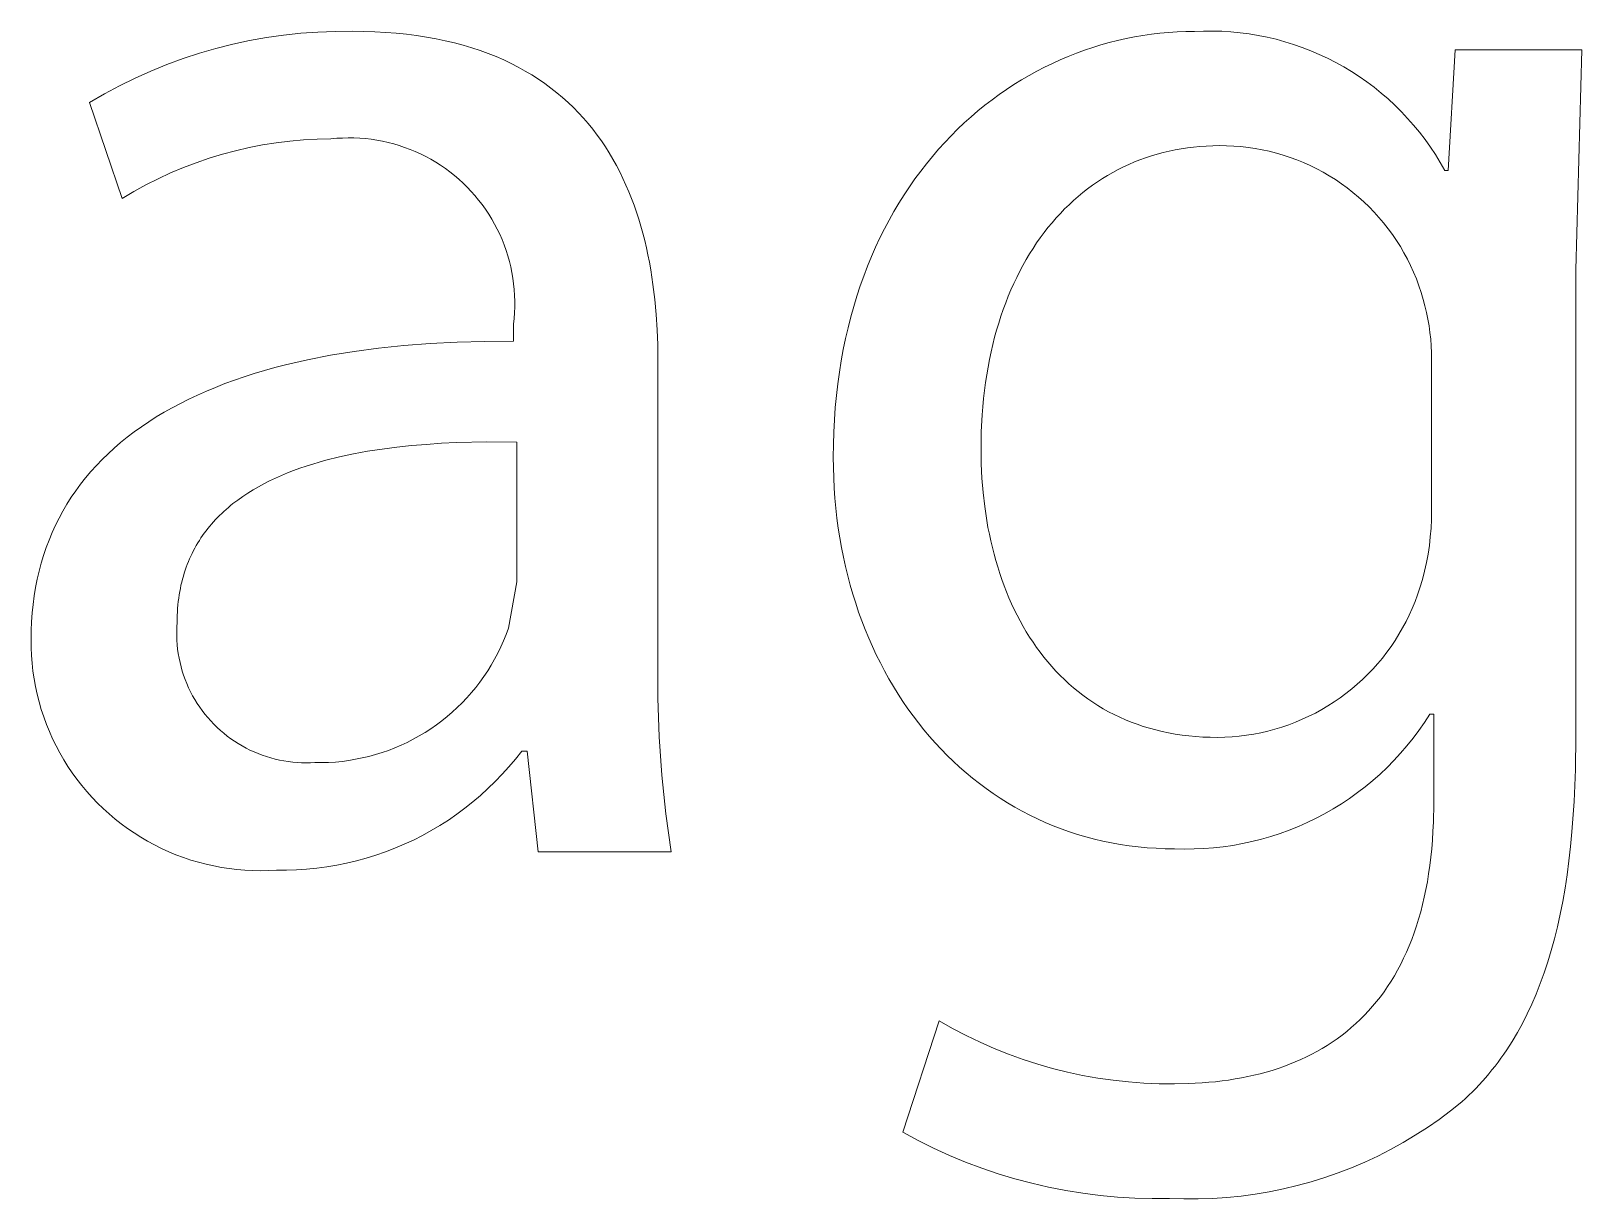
# Model space of a CAD drawing. Header units: millimetres. Extents: x -665 to 1920, y -373 to 1434.
# Drawn here: x 1729.96 to 1754.18, y -196.56 to -178.32 of the extents above; entities that cross this region are included whole.
import ezdxf

# ---------------------------------------------------------------- set-up
doc = ezdxf.new("R2010")
doc.units = ezdxf.units.MM
doc.header["$MEASUREMENT"] = 0
doc.layers.add('Domyślny', color=7, linetype='Continuous', true_color=0x000000)

msp = doc.modelspace()

# ---------------------------------------------------------------- linework, layer by layer
at = {"layer": 'Domyślny', "color": 18, "lineweight": 15, "true_color": 0x000000}
for p, q in [((1733.106, -178.53), (1733.369, -178.473)), ((1733.369, -178.473), (1733.634, -178.426)), ((1733.634, -178.426), (1733.901, -178.387)), ((1733.901, -178.387), (1734.169, -178.358)), ((1734.169, -178.358), (1734.438, -178.339)), ((1734.438, -178.339), (1734.707, -178.328)), ((1734.707, -178.328), (1734.976, -178.327)), ((1734.976, -178.327), (1735.154, -178.329)), ((1735.154, -178.329), (1735.327, -178.335)), ((1735.327, -178.335), (1735.496, -178.344)), ((1735.496, -178.344), (1735.661, -178.357)), ((1735.661, -178.357), (1735.822, -178.374)), ((1735.822, -178.374), (1735.979, -178.394)), ((1735.979, -178.394), (1736.132, -178.417)), ((1736.132, -178.417), (1736.281, -178.444)), ((1736.281, -178.444), (1736.426, -178.474)), ((1736.426, -178.474), (1736.568, -178.508)), ((1736.568, -178.508), (1736.705, -178.545)), ((1746.666, -178.54), (1746.796, -178.504)), ((1746.796, -178.504), (1746.926, -178.471)), ((1746.926, -178.471), (1747.058, -178.441)), ((1747.058, -178.441), (1747.189, -178.415)), ((1747.189, -178.415), (1747.322, -178.393)), ((1747.322, -178.393), (1747.455, -178.374)), ((1747.455, -178.374), (1747.588, -178.358)), ((1747.588, -178.358), (1747.722, -178.346)), ((1747.722, -178.346), (1747.856, -178.337)), ((1747.856, -178.337), (1747.991, -178.332)), ((1747.991, -178.332), (1748.126, -178.33)), ((1748.126, -178.33), (1748.268, -178.324)), ((1748.268, -178.324), (1748.411, -178.323)), ((1748.411, -178.323), (1748.554, -178.327)), ((1748.554, -178.327), (1748.697, -178.335)), ((1748.697, -178.335), (1748.839, -178.349)), ((1748.839, -178.349), (1748.981, -178.368)), ((1748.981, -178.368), (1749.122, -178.391)), ((1749.122, -178.391), (1749.262, -178.419)), ((1749.262, -178.419), (1749.402, -178.452)), ((1749.402, -178.452), (1749.539, -178.49)), ((1749.539, -178.49), (1749.676, -178.532)), ((1732.077, -178.847), (1732.33, -178.754)), ((1732.33, -178.754), (1732.586, -178.67)), ((1732.586, -178.67), (1732.845, -178.596)), ((1732.845, -178.596), (1733.106, -178.53)), ((1736.705, -178.545), (1736.839, -178.585)), ((1736.839, -178.585), (1736.969, -178.628)), ((1736.969, -178.628), (1737.096, -178.674)), ((1737.096, -178.674), (1737.219, -178.722)), ((1737.219, -178.722), (1737.338, -178.774)), ((1746.031, -178.771), (1746.156, -178.718)), ((1746.156, -178.718), (1746.282, -178.669)), ((1746.282, -178.669), (1746.409, -178.622)), ((1746.409, -178.622), (1746.537, -178.579)), ((1746.537, -178.579), (1746.666, -178.54)), ((1749.676, -178.532), (1749.811, -178.579)), ((1749.811, -178.579), (1749.944, -178.631)), ((1749.944, -178.631), (1750.076, -178.687)), ((1750.076, -178.687), (1750.205, -178.748)), ((1750.205, -178.748), (1750.333, -178.813)), ((1752.087, -180.5), (1752.198, -178.614)), ((1752.198, -178.614), (1754.179, -178.614)), ((1754.179, -178.614), (1754.084, -182.05)), ((1731.582, -179.058), (1731.827, -178.948)), ((1731.827, -178.948), (1732.077, -178.847)), ((1737.338, -178.774), (1737.454, -178.829)), ((1737.454, -178.829), (1737.566, -178.886)), ((1737.566, -178.886), (1737.675, -178.947)), ((1737.675, -178.947), (1737.78, -179.009)), ((1745.543, -179.017), (1745.663, -178.95)), ((1745.663, -178.95), (1745.785, -178.887)), ((1745.785, -178.887), (1745.907, -178.828)), ((1745.907, -178.828), (1746.031, -178.771)), ((1750.333, -178.813), (1750.458, -178.882)), ((1750.458, -178.882), (1750.58, -178.956)), ((1750.58, -178.956), (1750.7, -179.034)), ((1731.102, -179.303), (1731.34, -179.176)), ((1731.34, -179.176), (1731.582, -179.058)), ((1737.78, -179.009), (1737.883, -179.075)), ((1737.883, -179.075), (1737.981, -179.143)), ((1737.981, -179.143), (1738.077, -179.213)), ((1738.077, -179.213), (1738.169, -179.286)), ((1745.077, -179.314), (1745.191, -179.235)), ((1745.191, -179.235), (1745.307, -179.159)), ((1745.307, -179.159), (1745.424, -179.086)), ((1745.424, -179.086), (1745.543, -179.017)), ((1750.7, -179.034), (1750.817, -179.116)), ((1750.817, -179.116), (1750.932, -179.201)), ((1750.932, -179.201), (1751.043, -179.291)), ((1730.869, -179.438), (1731.102, -179.303)), ((1731.377, -180.936), (1730.869, -179.438)), ((1738.169, -179.286), (1738.259, -179.361)), ((1738.259, -179.361), (1738.345, -179.438)), ((1738.345, -179.438), (1738.428, -179.518)), ((1744.745, -179.57), (1744.854, -179.482)), ((1744.854, -179.482), (1744.965, -179.396)), ((1744.965, -179.396), (1745.077, -179.314)), ((1751.043, -179.291), (1751.151, -179.384)), ((1751.151, -179.384), (1751.256, -179.482)), ((1751.256, -179.482), (1751.358, -179.582)), ((1738.428, -179.518), (1738.508, -179.6)), ((1738.508, -179.6), (1738.585, -179.684)), ((1738.585, -179.684), (1738.659, -179.769)), ((1744.532, -179.758), (1744.637, -179.662)), ((1744.637, -179.662), (1744.745, -179.57)), ((1751.358, -179.582), (1751.456, -179.686)), ((1751.456, -179.686), (1751.55, -179.794)), ((1738.659, -179.769), (1738.73, -179.857)), ((1738.73, -179.857), (1738.798, -179.947)), ((1738.798, -179.947), (1738.864, -180.039)), ((1744.227, -180.062), (1744.327, -179.957)), ((1744.327, -179.957), (1744.428, -179.856)), ((1744.428, -179.856), (1744.532, -179.758)), ((1751.55, -179.794), (1751.641, -179.904)), ((1751.641, -179.904), (1751.728, -180.018)), ((1733.152, -180.192), (1732.945, -180.247)), ((1733.361, -180.143), (1733.152, -180.192)), ((1733.572, -180.102), (1733.361, -180.143)), ((1733.784, -180.069), (1733.572, -180.102)), ((1733.997, -180.042), (1733.784, -180.069)), ((1734.211, -180.023), (1733.997, -180.042)), ((1734.426, -180.011), (1734.211, -180.023)), ((1734.64, -180.006), (1734.426, -180.011)), ((1734.73, -179.998), (1734.64, -180.006)), ((1734.819, -179.993), (1734.73, -179.998)), ((1734.909, -179.99), (1734.819, -179.993)), ((1734.999, -179.991), (1734.909, -179.99)), ((1735.089, -179.995), (1734.999, -179.991)), ((1735.178, -180.002), (1735.089, -179.995)), ((1735.268, -180.013), (1735.178, -180.002)), ((1735.357, -180.026), (1735.268, -180.013)), ((1735.445, -180.042), (1735.357, -180.026)), ((1735.533, -180.062), (1735.445, -180.042)), ((1735.62, -180.085), (1735.533, -180.062)), ((1735.706, -180.11), (1735.62, -180.085)), ((1735.791, -180.139), (1735.706, -180.11)), ((1735.875, -180.17), (1735.791, -180.139)), ((1735.958, -180.205), (1735.875, -180.17)), ((1736.04, -180.242), (1735.958, -180.205)), ((1738.864, -180.039), (1738.926, -180.132)), ((1738.926, -180.132), (1738.986, -180.227)), ((1744.034, -180.28), (1744.13, -180.169)), ((1744.13, -180.169), (1744.227, -180.062)), ((1747.637, -180.219), (1747.545, -180.244)), ((1747.73, -180.197), (1747.637, -180.219)), ((1747.825, -180.177), (1747.73, -180.197)), ((1747.92, -180.16), (1747.825, -180.177)), ((1748.016, -180.145), (1747.92, -180.16)), ((1748.114, -180.134), (1748.016, -180.145)), ((1748.212, -180.124), (1748.114, -180.134)), ((1748.311, -180.118), (1748.212, -180.124)), ((1748.412, -180.114), (1748.311, -180.118)), ((1748.513, -180.112), (1748.412, -180.114)), ((1748.626, -180.113), (1748.513, -180.112)), ((1748.739, -180.118), (1748.626, -180.113)), ((1748.851, -180.127), (1748.739, -180.118)), ((1748.963, -180.14), (1748.851, -180.127)), ((1749.075, -180.156), (1748.963, -180.14)), ((1749.186, -180.177), (1749.075, -180.156)), ((1749.296, -180.201), (1749.186, -180.177)), ((1749.406, -180.229), (1749.296, -180.201)), ((1751.728, -180.018), (1751.811, -180.134)), ((1751.811, -180.134), (1751.89, -180.253)), ((1732.335, -180.455), (1732.137, -180.538)), ((1732.536, -180.379), (1732.335, -180.455)), ((1732.739, -180.309), (1732.536, -180.379)), ((1732.945, -180.247), (1732.739, -180.309)), ((1736.12, -180.282), (1736.04, -180.242)), ((1736.199, -180.325), (1736.12, -180.282)), ((1736.277, -180.37), (1736.199, -180.325)), ((1736.353, -180.419), (1736.277, -180.37)), ((1736.427, -180.469), (1736.353, -180.419)), ((1738.986, -180.227), (1739.044, -180.324)), ((1739.044, -180.324), (1739.099, -180.423)), ((1739.099, -180.423), (1739.151, -180.522)), ((1743.851, -180.511), (1743.941, -180.394)), ((1743.941, -180.394), (1744.034, -180.28)), ((1747.016, -180.444), (1746.933, -180.486)), ((1747.101, -180.405), (1747.016, -180.444)), ((1747.188, -180.367), (1747.101, -180.405)), ((1747.275, -180.333), (1747.188, -180.367)), ((1747.364, -180.301), (1747.275, -180.333)), ((1747.454, -180.271), (1747.364, -180.301)), ((1747.545, -180.244), (1747.454, -180.271)), ((1749.514, -180.26), (1749.406, -180.229)), ((1749.621, -180.296), (1749.514, -180.26)), ((1749.727, -180.335), (1749.621, -180.296)), ((1749.832, -180.378), (1749.727, -180.335)), ((1749.935, -180.424), (1749.832, -180.378)), ((1750.036, -180.474), (1749.935, -180.424)), ((1751.89, -180.253), (1751.964, -180.375)), ((1751.964, -180.375), (1752.035, -180.5)), ((1731.942, -180.628), (1731.75, -180.724)), ((1732.137, -180.538), (1731.942, -180.628)), ((1736.499, -180.523), (1736.427, -180.469)), ((1736.569, -180.579), (1736.499, -180.523)), ((1736.638, -180.637), (1736.569, -180.579)), ((1736.704, -180.698), (1736.638, -180.637)), ((1736.768, -180.761), (1736.704, -180.698)), ((1739.151, -180.522), (1739.2, -180.624)), ((1739.2, -180.624), (1739.247, -180.727)), ((1743.676, -180.753), (1743.762, -180.63)), ((1743.762, -180.63), (1743.851, -180.511)), ((1746.61, -180.678), (1746.533, -180.731)), ((1746.689, -180.626), (1746.61, -180.678)), ((1746.769, -180.577), (1746.689, -180.626)), ((1746.85, -180.53), (1746.769, -180.577)), ((1746.933, -180.486), (1746.85, -180.53)), ((1750.135, -180.527), (1750.036, -180.474)), ((1750.233, -180.584), (1750.135, -180.527)), ((1750.329, -180.643), (1750.233, -180.584)), ((1750.422, -180.707), (1750.329, -180.643)), ((1752.035, -180.5), (1752.087, -180.5)), ((1731.562, -180.827), (1731.377, -180.936)), ((1731.75, -180.724), (1731.562, -180.827)), ((1736.83, -180.826), (1736.768, -180.761)), ((1736.89, -180.893), (1736.83, -180.826)), ((1736.947, -180.962), (1736.89, -180.893)), ((1739.247, -180.727), (1739.292, -180.831)), ((1739.292, -180.831), (1739.334, -180.936)), ((1739.334, -180.936), (1739.374, -181.043)), ((1743.512, -181.008), (1743.593, -180.879)), ((1743.593, -180.879), (1743.676, -180.753)), ((1746.309, -180.906), (1746.238, -180.969)), ((1746.383, -180.846), (1746.309, -180.906)), ((1746.457, -180.787), (1746.383, -180.846)), ((1746.533, -180.731), (1746.457, -180.787)), ((1750.514, -180.773), (1750.422, -180.707)), ((1750.602, -180.843), (1750.514, -180.773)), ((1750.689, -180.915), (1750.602, -180.843)), ((1750.773, -180.991), (1750.689, -180.915)), ((1737.002, -181.033), (1736.947, -180.962)), ((1737.054, -181.106), (1737.002, -181.033)), ((1737.104, -181.181), (1737.054, -181.106)), ((1737.151, -181.258), (1737.104, -181.181)), ((1739.374, -181.043), (1739.412, -181.151)), ((1739.412, -181.151), (1739.447, -181.26)), ((1743.358, -181.275), (1743.433, -181.14)), ((1743.433, -181.14), (1743.512, -181.008)), ((1746.032, -181.171), (1745.966, -181.242)), ((1746.099, -181.101), (1746.032, -181.171)), ((1746.168, -181.034), (1746.099, -181.101)), ((1746.238, -180.969), (1746.168, -181.034)), ((1750.854, -181.069), (1750.773, -180.991)), ((1750.933, -181.15), (1750.854, -181.069)), ((1751.008, -181.234), (1750.933, -181.15)), ((1737.195, -181.336), (1737.151, -181.258)), ((1737.237, -181.415), (1737.195, -181.336)), ((1737.276, -181.496), (1737.237, -181.415)), ((1739.447, -181.26), (1739.48, -181.37)), ((1739.48, -181.37), (1739.511, -181.481)), ((1743.214, -181.554), (1743.285, -181.413)), ((1743.285, -181.413), (1743.358, -181.275)), ((1745.839, -181.392), (1745.778, -181.47)), ((1745.902, -181.316), (1745.839, -181.392)), ((1745.966, -181.242), (1745.902, -181.316)), ((1751.081, -181.32), (1751.008, -181.234)), ((1751.151, -181.409), (1751.081, -181.32)), ((1751.218, -181.5), (1751.151, -181.409)), ((1737.312, -181.579), (1737.276, -181.496)), ((1737.345, -181.662), (1737.312, -181.579)), ((1737.375, -181.747), (1737.345, -181.662)), ((1739.511, -181.481), (1739.54, -181.593)), ((1739.54, -181.593), (1739.567, -181.706)), ((1743.147, -181.698), (1743.214, -181.554)), ((1745.661, -181.632), (1745.605, -181.717)), ((1745.719, -181.55), (1745.661, -181.632)), ((1745.778, -181.47), (1745.719, -181.55)), ((1751.281, -181.593), (1751.218, -181.5)), ((1751.342, -181.688), (1751.281, -181.593)), ((1737.403, -181.833), (1737.375, -181.747)), ((1737.427, -181.919), (1737.403, -181.833)), ((1739.567, -181.706), (1739.591, -181.819)), ((1739.591, -181.819), (1739.614, -181.934)), ((1743.021, -181.995), (1743.082, -181.845)), ((1743.082, -181.845), (1743.147, -181.698)), ((1745.498, -181.892), (1745.447, -181.982)), ((1745.551, -181.803), (1745.498, -181.892)), ((1745.605, -181.717), (1745.551, -181.803)), ((1751.399, -181.786), (1751.342, -181.688)), ((1751.452, -181.885), (1751.399, -181.786)), ((1751.502, -181.986), (1751.452, -181.885)), ((1737.448, -182.006), (1737.427, -181.919)), ((1737.466, -182.094), (1737.448, -182.006)), ((1737.481, -182.183), (1737.466, -182.094)), ((1739.614, -181.934), (1739.635, -182.049)), ((1739.635, -182.049), (1739.67, -182.281)), ((1742.907, -182.303), (1742.962, -182.148)), ((1742.962, -182.148), (1743.021, -181.995)), ((1745.398, -182.074), (1745.351, -182.169)), ((1745.447, -181.982), (1745.398, -182.074)), ((1751.549, -182.089), (1751.502, -181.986)), ((1751.592, -182.194), (1751.549, -182.089)), ((1754.084, -182.05), (1754.084, -189.326)), ((1737.493, -182.272), (1737.481, -182.183)), ((1737.502, -182.361), (1737.493, -182.272)), ((1737.508, -182.451), (1737.502, -182.361)), ((1739.67, -182.281), (1739.699, -182.514)), ((1742.855, -182.462), (1742.907, -182.303)), ((1745.261, -182.364), (1745.219, -182.464)), ((1745.305, -182.265), (1745.261, -182.364)), ((1745.351, -182.169), (1745.305, -182.265)), ((1751.631, -182.299), (1751.592, -182.194)), ((1751.667, -182.406), (1751.631, -182.299)), ((1737.507, -182.721), (1737.51, -182.631)), ((1737.511, -182.541), (1737.508, -182.451)), ((1737.51, -182.631), (1737.511, -182.541)), ((1739.699, -182.514), (1739.72, -182.75)), ((1742.76, -182.787), (1742.805, -182.623)), ((1742.805, -182.623), (1742.855, -182.462)), ((1745.179, -182.566), (1745.14, -182.67)), ((1745.219, -182.464), (1745.179, -182.566)), ((1751.699, -182.515), (1751.667, -182.406)), ((1751.727, -182.616), (1751.699, -182.515)), ((1751.751, -182.719), (1751.727, -182.616)), ((1737.49, -182.9), (1737.5, -182.81)), ((1737.5, -182.81), (1737.507, -182.721)), ((1739.72, -182.75), (1739.735, -182.986)), ((1742.717, -182.955), (1742.76, -182.787)), ((1745.104, -182.776), (1745.069, -182.884)), ((1745.14, -182.67), (1745.104, -182.776)), ((1751.772, -182.822), (1751.751, -182.719)), ((1751.79, -182.926), (1751.772, -182.822)), ((1737.49, -183.166), (1737.49, -182.9)), ((1739.735, -182.986), (1739.744, -183.223)), ((1742.642, -183.297), (1742.678, -183.125)), ((1742.678, -183.125), (1742.717, -182.955)), ((1745.006, -183.105), (1744.977, -183.218)), ((1745.037, -182.994), (1745.006, -183.105)), ((1745.069, -182.884), (1745.037, -182.994)), ((1751.805, -183.03), (1751.79, -182.926)), ((1751.816, -183.135), (1751.805, -183.03)), ((1734.632, -183.385), (1735.001, -183.325)), ((1735.001, -183.325), (1735.384, -183.274)), ((1735.384, -183.274), (1735.78, -183.233)), ((1735.78, -183.233), (1736.188, -183.201)), ((1736.188, -183.201), (1736.61, -183.18)), ((1736.61, -183.18), (1737.044, -183.168)), ((1737.044, -183.168), (1737.49, -183.166)), ((1739.744, -183.223), (1739.746, -183.459)), ((1742.61, -183.473), (1742.642, -183.297)), ((1744.951, -183.334), (1744.926, -183.45)), ((1744.977, -183.218), (1744.951, -183.334)), ((1751.824, -183.24), (1751.816, -183.135)), ((1751.829, -183.346), (1751.824, -183.24)), ((1751.83, -183.451), (1751.829, -183.346)), ((1733.602, -183.623), (1733.766, -183.577)), ((1733.766, -183.577), (1733.932, -183.534)), ((1733.932, -183.534), (1734.275, -183.455)), ((1734.275, -183.455), (1734.632, -183.385)), ((1739.746, -183.459), (1739.746, -188.135)), ((1742.581, -183.651), (1742.61, -183.473)), ((1744.903, -183.569), (1744.883, -183.689)), ((1744.926, -183.45), (1744.903, -183.569)), ((1751.828, -183.557), (1751.83, -183.451)), ((1751.828, -185.813), (1751.828, -183.557)), ((1732.837, -183.886), (1732.984, -183.828)), ((1732.984, -183.828), (1733.133, -183.774)), ((1733.133, -183.774), (1733.286, -183.721)), ((1733.286, -183.721), (1733.443, -183.671)), ((1733.443, -183.671), (1733.602, -183.623)), ((1742.535, -184.016), (1742.556, -183.832)), ((1742.556, -183.832), (1742.581, -183.651)), ((1744.864, -183.812), (1744.848, -183.935)), ((1744.883, -183.689), (1744.864, -183.812)), ((1732.288, -184.137), (1732.42, -184.071)), ((1732.42, -184.071), (1732.556, -184.007)), ((1732.556, -184.007), (1732.695, -183.945)), ((1732.695, -183.945), (1732.837, -183.886)), ((1742.517, -184.203), (1742.535, -184.016)), ((1744.833, -184.061), (1744.821, -184.188)), ((1744.848, -183.935), (1744.833, -184.061)), ((1731.912, -184.349), (1732.033, -184.276)), ((1732.033, -184.276), (1732.159, -184.206)), ((1732.159, -184.206), (1732.288, -184.137)), ((1742.503, -184.393), (1742.517, -184.203)), ((1744.811, -184.317), (1744.798, -184.579)), ((1744.821, -184.188), (1744.811, -184.317)), ((1731.568, -184.582), (1731.679, -184.502)), ((1731.679, -184.502), (1731.794, -184.425)), ((1731.794, -184.425), (1731.912, -184.349)), ((1742.494, -184.585), (1742.503, -184.393)), ((1731.256, -184.834), (1731.356, -184.748)), ((1731.356, -184.748), (1731.46, -184.664)), ((1731.46, -184.664), (1731.568, -184.582)), ((1735.667, -184.82), (1735.438, -184.85)), ((1735.898, -184.795), (1735.667, -184.82)), ((1736.132, -184.776), (1735.898, -184.795)), ((1736.366, -184.76), (1736.132, -184.776)), ((1736.602, -184.749), (1736.366, -184.76)), ((1737.074, -184.739), (1736.602, -184.749)), ((1737.542, -184.742), (1737.074, -184.739)), ((1737.542, -186.921), (1737.542, -184.742)), ((1742.486, -184.977), (1742.488, -184.78)), ((1742.488, -184.78), (1742.494, -184.585)), ((1744.798, -184.579), (1744.793, -184.848)), ((1730.977, -185.107), (1731.066, -185.014)), ((1731.066, -185.014), (1731.159, -184.923)), ((1731.159, -184.923), (1731.256, -184.834)), ((1734.457, -185.054), (1734.355, -185.085)), ((1734.562, -185.025), (1734.457, -185.054)), ((1734.774, -184.972), (1734.562, -185.025)), ((1734.991, -184.926), (1734.774, -184.972)), ((1735.213, -184.885), (1734.991, -184.926)), ((1735.438, -184.85), (1735.213, -184.885)), ((1742.487, -185.139), (1742.486, -184.977)), ((1744.793, -184.848), (1744.797, -185.078)), ((1730.731, -185.398), (1730.809, -185.299)), ((1730.809, -185.299), (1730.891, -185.202)), ((1730.891, -185.202), (1730.977, -185.107)), ((1733.773, -185.304), (1733.683, -185.346)), ((1733.866, -185.263), (1733.773, -185.304)), ((1733.96, -185.223), (1733.866, -185.263)), ((1734.056, -185.186), (1733.96, -185.223)), ((1734.154, -185.15), (1734.056, -185.186)), ((1734.254, -185.117), (1734.154, -185.15)), ((1734.355, -185.085), (1734.254, -185.117)), ((1742.492, -185.3), (1742.487, -185.139)), ((1742.5, -185.46), (1742.492, -185.3)), ((1744.797, -185.078), (1744.808, -185.305)), ((1744.808, -185.305), (1744.826, -185.528)), ((1730.585, -185.603), (1730.656, -185.5)), ((1730.656, -185.5), (1730.731, -185.398)), ((1733.342, -185.537), (1733.262, -185.59)), ((1733.424, -185.487), (1733.342, -185.537)), ((1733.508, -185.438), (1733.424, -185.487)), ((1733.594, -185.391), (1733.508, -185.438)), ((1733.683, -185.346), (1733.594, -185.391)), ((1742.511, -185.618), (1742.5, -185.46)), ((1744.826, -185.528), (1744.851, -185.749)), ((1730.454, -185.817), (1730.517, -185.709)), ((1730.517, -185.709), (1730.585, -185.603)), ((1733.038, -185.761), (1733.003, -185.791)), ((1733.074, -185.731), (1733.038, -185.761)), ((1733.11, -185.702), (1733.074, -185.731)), ((1733.185, -185.645), (1733.11, -185.702)), ((1733.262, -185.59), (1733.185, -185.645)), ((1742.526, -185.775), (1742.511, -185.618)), ((1742.543, -185.93), (1742.526, -185.775)), ((1744.851, -185.749), (1744.866, -185.858)), ((1730.338, -186.039), (1730.394, -185.927)), ((1730.394, -185.927), (1730.454, -185.817)), ((1732.776, -186.02), (1732.747, -186.054)), ((1732.807, -185.985), (1732.776, -186.02)), ((1732.838, -185.952), (1732.807, -185.985)), ((1732.869, -185.918), (1732.838, -185.952)), ((1732.902, -185.886), (1732.869, -185.918)), ((1732.935, -185.854), (1732.902, -185.886)), ((1732.969, -185.822), (1732.935, -185.854)), ((1733.003, -185.791), (1732.969, -185.822)), ((1742.564, -186.084), (1742.543, -185.93)), ((1744.866, -185.858), (1744.883, -185.965)), ((1744.883, -185.965), (1744.902, -186.072)), ((1751.821, -186.084), (1751.827, -185.949)), ((1751.827, -185.949), (1751.828, -185.813)), ((1730.193, -186.388), (1730.237, -186.27)), ((1730.237, -186.27), (1730.286, -186.153)), ((1730.286, -186.153), (1730.338, -186.039)), ((1732.61, -186.238), (1732.585, -186.276)), ((1732.636, -186.2), (1732.61, -186.238)), ((1732.662, -186.163), (1732.636, -186.2)), ((1732.69, -186.126), (1732.662, -186.163)), ((1732.718, -186.09), (1732.69, -186.126)), ((1732.747, -186.054), (1732.718, -186.09)), ((1742.587, -186.236), (1742.564, -186.084)), ((1742.614, -186.387), (1742.587, -186.236)), ((1744.902, -186.072), (1744.923, -186.178)), ((1744.923, -186.178), (1744.946, -186.283)), ((1751.795, -186.355), (1751.81, -186.22)), ((1751.81, -186.22), (1751.821, -186.084)), ((1730.115, -186.631), (1730.152, -186.509)), ((1730.152, -186.509), (1730.193, -186.388)), ((1732.472, -186.478), (1732.452, -186.52)), ((1732.493, -186.436), (1732.472, -186.478)), ((1732.515, -186.395), (1732.493, -186.436)), ((1732.537, -186.355), (1732.515, -186.395)), ((1732.561, -186.315), (1732.537, -186.355)), ((1732.585, -186.276), (1732.561, -186.315)), ((1742.644, -186.536), (1742.614, -186.387)), ((1744.946, -186.283), (1744.97, -186.387)), ((1744.97, -186.387), (1744.996, -186.489)), ((1744.996, -186.489), (1745.024, -186.591)), ((1751.75, -186.623), (1751.775, -186.49)), ((1751.775, -186.49), (1751.795, -186.355)), ((1730.052, -186.882), (1730.082, -186.756)), ((1730.082, -186.756), (1730.115, -186.631)), ((1732.364, -186.74), (1732.349, -186.786)), ((1732.38, -186.695), (1732.364, -186.74)), ((1732.397, -186.65), (1732.38, -186.695)), ((1732.414, -186.606), (1732.397, -186.65)), ((1732.433, -186.563), (1732.414, -186.606)), ((1732.452, -186.52), (1732.433, -186.563)), ((1742.676, -186.684), (1742.644, -186.536)), ((1742.712, -186.83), (1742.676, -186.684)), ((1745.024, -186.591), (1745.054, -186.691)), ((1745.054, -186.691), (1745.085, -186.79)), ((1751.686, -186.888), (1751.72, -186.756)), ((1751.72, -186.756), (1751.75, -186.623)), ((1730.027, -187.011), (1730.052, -186.882)), ((1732.298, -186.977), (1732.288, -187.026)), ((1732.31, -186.928), (1732.298, -186.977)), ((1732.322, -186.88), (1732.31, -186.928)), ((1732.335, -186.833), (1732.322, -186.88)), ((1732.349, -186.786), (1732.335, -186.833)), ((1737.413, -187.644), (1737.542, -186.921)), ((1742.75, -186.974), (1742.712, -186.83)), ((1742.791, -187.117), (1742.75, -186.974)), ((1745.085, -186.79), (1745.119, -186.888)), ((1745.119, -186.888), (1745.154, -186.984)), ((1745.154, -186.984), (1745.191, -187.079)), ((1751.647, -187.018), (1751.686, -186.888)), ((1729.988, -187.274), (1730.005, -187.141)), ((1730.005, -187.141), (1730.027, -187.011)), ((1732.256, -187.231), (1732.251, -187.283)), ((1732.263, -187.178), (1732.256, -187.231)), ((1732.27, -187.127), (1732.263, -187.178)), ((1732.279, -187.076), (1732.27, -187.127)), ((1732.288, -187.026), (1732.279, -187.076)), ((1742.836, -187.258), (1742.791, -187.117)), ((1745.191, -187.079), (1745.23, -187.172)), ((1745.23, -187.172), (1745.27, -187.265)), ((1751.529, -187.337), (1751.572, -187.232)), ((1751.572, -187.232), (1751.611, -187.126)), ((1751.611, -187.126), (1751.647, -187.018)), ((1729.964, -187.546), (1729.974, -187.409)), ((1729.974, -187.409), (1729.988, -187.274)), ((1732.24, -187.446), (1732.238, -187.502)), ((1732.242, -187.391), (1732.24, -187.446)), ((1732.246, -187.337), (1732.242, -187.391)), ((1732.251, -187.283), (1732.246, -187.337)), ((1742.882, -187.397), (1742.836, -187.258)), ((1742.932, -187.534), (1742.882, -187.397)), ((1745.27, -187.265), (1745.313, -187.355)), ((1745.313, -187.355), (1745.357, -187.444)), ((1745.357, -187.444), (1745.403, -187.532)), ((1751.432, -187.543), (1751.482, -187.441)), ((1751.482, -187.441), (1751.529, -187.337)), ((1729.956, -187.825), (1729.958, -187.684)), ((1729.958, -187.684), (1729.964, -187.546)), ((1732.233, -187.627), (1732.231, -187.697)), ((1732.231, -187.697), (1732.231, -187.767)), ((1732.238, -187.558), (1732.233, -187.627)), ((1732.238, -187.502), (1732.238, -187.558)), ((1737.376, -187.744), (1737.413, -187.644)), ((1742.984, -187.669), (1742.932, -187.534)), ((1743.04, -187.802), (1742.984, -187.669)), ((1745.403, -187.532), (1745.451, -187.618)), ((1745.451, -187.618), (1745.5, -187.703)), ((1745.5, -187.703), (1745.552, -187.785)), ((1751.321, -187.741), (1751.378, -187.643)), ((1751.378, -187.643), (1751.432, -187.543)), ((1729.957, -187.948), (1729.956, -187.825)), ((1729.962, -188.071), (1729.957, -187.948)), ((1732.231, -187.767), (1732.234, -187.836)), ((1732.234, -187.836), (1732.239, -187.906)), ((1732.239, -187.906), (1732.246, -187.975)), ((1737.247, -188.035), (1737.293, -187.94)), ((1737.293, -187.94), (1737.336, -187.843)), ((1737.336, -187.843), (1737.376, -187.744)), ((1743.097, -187.933), (1743.04, -187.802)), ((1743.158, -188.062), (1743.097, -187.933)), ((1745.552, -187.785), (1745.605, -187.866)), ((1745.605, -187.866), (1745.66, -187.946)), ((1745.66, -187.946), (1745.717, -188.023)), ((1751.131, -188.023), (1751.197, -187.931)), ((1751.197, -187.931), (1751.261, -187.837)), ((1751.261, -187.837), (1751.321, -187.741)), ((1729.972, -188.194), (1729.962, -188.071)), ((1729.985, -188.316), (1729.972, -188.194)), ((1732.246, -187.975), (1732.256, -188.044)), ((1732.256, -188.044), (1732.268, -188.113)), ((1732.268, -188.113), (1732.283, -188.181)), ((1732.283, -188.181), (1732.299, -188.248)), ((1737.144, -188.222), (1737.197, -188.129)), ((1737.197, -188.129), (1737.247, -188.035)), ((1739.746, -188.135), (1739.747, -188.738)), ((1743.221, -188.189), (1743.158, -188.062)), ((1743.286, -188.314), (1743.221, -188.189)), ((1745.717, -188.023), (1745.775, -188.099)), ((1745.775, -188.099), (1745.836, -188.173)), ((1745.836, -188.173), (1745.898, -188.245)), ((1750.912, -188.284), (1750.988, -188.199)), ((1750.988, -188.199), (1751.061, -188.112)), ((1751.061, -188.112), (1751.131, -188.023)), ((1730.003, -188.438), (1729.985, -188.316)), ((1730.025, -188.559), (1730.003, -188.438)), ((1732.299, -188.248), (1732.318, -188.315)), ((1732.318, -188.315), (1732.34, -188.382)), ((1732.34, -188.382), (1732.364, -188.447)), ((1732.364, -188.447), (1732.39, -188.512)), ((1736.967, -188.487), (1737.029, -188.401)), ((1737.029, -188.401), (1737.088, -188.312)), ((1737.088, -188.312), (1737.144, -188.222)), ((1743.355, -188.437), (1743.286, -188.314)), ((1743.425, -188.557), (1743.355, -188.437)), ((1745.898, -188.245), (1745.962, -188.315)), ((1745.962, -188.315), (1746.028, -188.384)), ((1746.028, -188.384), (1746.096, -188.45)), ((1746.096, -188.45), (1746.165, -188.514)), ((1750.668, -188.522), (1750.752, -188.445)), ((1750.752, -188.445), (1750.834, -188.366)), ((1750.834, -188.366), (1750.912, -188.284)), ((1730.051, -188.679), (1730.025, -188.559)), ((1730.082, -188.798), (1730.051, -188.679)), ((1732.39, -188.512), (1732.418, -188.576)), ((1732.418, -188.576), (1732.448, -188.638)), ((1732.448, -188.638), (1732.48, -188.7)), ((1736.763, -188.733), (1736.834, -188.653)), ((1736.834, -188.653), (1736.902, -188.571)), ((1736.902, -188.571), (1736.967, -188.487)), ((1743.499, -188.675), (1743.425, -188.557)), ((1743.574, -188.791), (1743.499, -188.675)), ((1746.165, -188.514), (1746.236, -188.576)), ((1746.236, -188.576), (1746.309, -188.636)), ((1746.309, -188.636), (1746.384, -188.694)), ((1746.384, -188.694), (1746.461, -188.75)), ((1750.402, -188.733), (1750.493, -188.666)), ((1750.493, -188.666), (1750.582, -188.595)), ((1750.582, -188.595), (1750.668, -188.522)), ((1730.116, -188.916), (1730.082, -188.798)), ((1730.155, -189.033), (1730.116, -188.916)), ((1732.48, -188.7), (1732.515, -188.76)), ((1732.515, -188.76), (1732.552, -188.82)), ((1732.552, -188.82), (1732.59, -188.878)), ((1732.59, -188.878), (1732.631, -188.934)), ((1732.631, -188.934), (1732.673, -188.989)), ((1736.536, -188.956), (1736.614, -188.884)), ((1736.614, -188.884), (1736.69, -188.81)), ((1736.69, -188.81), (1736.763, -188.733)), ((1739.747, -188.738), (1739.767, -189.341)), ((1743.652, -188.905), (1743.574, -188.791)), ((1743.733, -189.016), (1743.652, -188.905)), ((1746.461, -188.75), (1746.539, -188.803)), ((1746.539, -188.803), (1746.619, -188.854)), ((1746.619, -188.854), (1746.702, -188.903)), ((1746.702, -188.903), (1746.785, -188.95)), ((1750.015, -188.971), (1750.115, -188.916)), ((1750.115, -188.916), (1750.212, -188.858)), ((1750.212, -188.858), (1750.308, -188.797)), ((1750.308, -188.797), (1750.402, -188.733)), ((1730.197, -189.148), (1730.155, -189.033)), ((1730.243, -189.262), (1730.197, -189.148)), ((1732.673, -188.989), (1732.718, -189.043)), ((1732.718, -189.043), (1732.764, -189.095)), ((1732.764, -189.095), (1732.812, -189.146)), ((1732.812, -189.146), (1732.862, -189.195)), ((1736.2, -189.217), (1736.287, -189.156)), ((1736.287, -189.156), (1736.372, -189.092)), ((1736.372, -189.092), (1736.455, -189.026)), ((1736.455, -189.026), (1736.536, -188.956)), ((1743.815, -189.125), (1743.733, -189.016)), ((1743.901, -189.232), (1743.815, -189.125)), ((1746.785, -188.95), (1746.871, -188.994)), ((1746.871, -188.994), (1746.959, -189.036)), ((1746.959, -189.036), (1747.048, -189.076)), ((1747.048, -189.076), (1747.139, -189.113)), ((1747.139, -189.113), (1747.232, -189.147)), ((1747.232, -189.147), (1747.327, -189.179)), ((1747.327, -189.179), (1747.423, -189.208)), ((1749.492, -189.19), (1749.6, -189.153)), ((1749.6, -189.153), (1749.706, -189.113)), ((1749.706, -189.113), (1749.81, -189.069)), ((1749.81, -189.069), (1749.913, -189.022)), ((1749.913, -189.022), (1750.015, -188.971)), ((1751.72, -189.118), (1751.632, -189.243)), ((1751.802, -188.99), (1751.72, -189.118)), ((1751.863, -188.99), (1751.802, -188.99)), ((1751.863, -190.385), (1751.863, -188.99)), ((1730.294, -189.375), (1730.243, -189.262)), ((1730.348, -189.485), (1730.294, -189.375)), ((1732.862, -189.195), (1732.913, -189.242)), ((1732.913, -189.242), (1732.966, -189.287)), ((1732.966, -189.287), (1733.021, -189.33)), ((1733.021, -189.33), (1733.077, -189.372)), ((1733.077, -189.372), (1733.134, -189.411)), ((1733.134, -189.411), (1733.193, -189.449)), ((1735.831, -189.429), (1735.926, -189.381)), ((1735.926, -189.381), (1736.019, -189.329)), ((1736.019, -189.329), (1736.111, -189.274)), ((1736.111, -189.274), (1736.2, -189.217)), ((1739.767, -189.341), (1739.809, -189.943)), ((1743.988, -189.335), (1743.901, -189.232)), ((1744.078, -189.437), (1743.988, -189.335)), ((1747.423, -189.208), (1747.521, -189.235)), ((1747.521, -189.235), (1747.621, -189.259)), ((1747.621, -189.259), (1747.723, -189.28)), ((1747.723, -189.28), (1747.827, -189.299)), ((1747.827, -189.299), (1747.933, -189.315)), ((1747.933, -189.315), (1748.04, -189.328)), ((1748.04, -189.328), (1748.149, -189.338)), ((1748.149, -189.338), (1748.26, -189.346)), ((1748.26, -189.346), (1748.373, -189.35)), ((1748.373, -189.35), (1748.487, -189.352)), ((1748.487, -189.352), (1748.601, -189.349)), ((1748.601, -189.349), (1748.714, -189.342)), ((1748.714, -189.342), (1748.827, -189.332)), ((1748.827, -189.332), (1748.94, -189.318)), ((1748.94, -189.318), (1749.052, -189.3)), ((1749.052, -189.3), (1749.163, -189.278)), ((1749.163, -189.278), (1749.274, -189.253)), ((1749.274, -189.253), (1749.384, -189.223)), ((1749.384, -189.223), (1749.492, -189.19)), ((1751.541, -189.365), (1751.446, -189.483)), ((1751.632, -189.243), (1751.541, -189.365)), ((1754.084, -189.326), (1754.077, -189.852)), ((1730.406, -189.594), (1730.348, -189.485)), ((1730.467, -189.7), (1730.406, -189.594)), ((1733.193, -189.449), (1733.253, -189.484)), ((1733.253, -189.484), (1733.314, -189.518)), ((1733.314, -189.518), (1733.376, -189.549)), ((1733.376, -189.549), (1733.439, -189.578)), ((1733.439, -189.578), (1733.503, -189.605)), ((1733.503, -189.605), (1733.568, -189.63)), ((1733.568, -189.63), (1733.634, -189.652)), ((1733.634, -189.652), (1733.701, -189.673)), ((1735.13, -189.673), (1735.233, -189.649)), ((1735.233, -189.649), (1735.336, -189.621)), ((1735.336, -189.621), (1735.438, -189.589)), ((1735.438, -189.589), (1735.538, -189.554)), ((1735.538, -189.554), (1735.637, -189.516)), ((1735.637, -189.516), (1735.735, -189.474)), ((1735.735, -189.474), (1735.831, -189.429)), ((1737.62, -189.564), (1737.522, -189.689)), ((1737.706, -189.564), (1737.62, -189.564)), ((1737.878, -191.14), (1737.706, -189.564)), ((1744.17, -189.536), (1744.078, -189.437)), ((1744.264, -189.632), (1744.17, -189.536)), ((1744.36, -189.725), (1744.264, -189.632)), ((1751.346, -189.599), (1751.243, -189.711)), ((1751.446, -189.483), (1751.346, -189.599)), ((1730.533, -189.805), (1730.467, -189.7)), ((1730.601, -189.907), (1730.533, -189.805)), ((1730.673, -190.006), (1730.601, -189.907)), ((1733.701, -189.673), (1733.768, -189.691)), ((1733.768, -189.691), (1733.836, -189.706)), ((1733.836, -189.706), (1733.905, -189.719)), ((1733.905, -189.719), (1733.974, -189.73)), ((1733.974, -189.73), (1734.043, -189.739)), ((1734.043, -189.739), (1734.112, -189.745)), ((1734.112, -189.745), (1734.182, -189.748)), ((1734.182, -189.748), (1734.251, -189.75)), ((1734.251, -189.75), (1734.321, -189.749)), ((1734.321, -189.749), (1734.391, -189.745)), ((1734.391, -189.745), (1734.497, -189.746)), ((1734.497, -189.746), (1734.603, -189.743)), ((1734.603, -189.743), (1734.709, -189.736)), ((1734.709, -189.736), (1734.815, -189.726)), ((1734.815, -189.726), (1734.921, -189.712)), ((1734.921, -189.712), (1735.026, -189.694)), ((1735.026, -189.694), (1735.13, -189.673)), ((1737.421, -189.81), (1737.315, -189.927)), ((1737.522, -189.689), (1737.421, -189.81)), ((1744.459, -189.816), (1744.36, -189.725)), ((1744.559, -189.904), (1744.459, -189.816)), ((1744.662, -189.989), (1744.559, -189.904)), ((1751.136, -189.819), (1751.025, -189.924)), ((1751.243, -189.711), (1751.136, -189.819)), ((1754.077, -189.852), (1754.057, -190.353)), ((1730.749, -190.103), (1730.673, -190.006)), ((1730.828, -190.198), (1730.749, -190.103)), ((1737.206, -190.041), (1737.093, -190.151)), ((1737.315, -189.927), (1737.206, -190.041)), ((1739.809, -189.943), (1739.871, -190.543)), ((1744.767, -190.072), (1744.662, -189.989)), ((1744.874, -190.151), (1744.767, -190.072)), ((1750.793, -190.122), (1750.673, -190.214)), ((1750.911, -190.025), (1750.793, -190.122)), ((1751.025, -189.924), (1750.911, -190.025)), ((1730.91, -190.289), (1730.828, -190.198)), ((1730.995, -190.378), (1730.91, -190.289)), ((1731.084, -190.464), (1730.995, -190.378)), ((1736.856, -190.36), (1736.732, -190.458)), ((1736.976, -190.258), (1736.856, -190.36)), ((1737.093, -190.151), (1736.976, -190.258)), ((1744.982, -190.228), (1744.874, -190.151)), ((1745.093, -190.301), (1744.982, -190.228)), ((1745.206, -190.372), (1745.093, -190.301)), ((1745.32, -190.44), (1745.206, -190.372)), ((1750.422, -190.387), (1750.292, -190.467)), ((1750.549, -190.303), (1750.422, -190.387)), ((1750.673, -190.214), (1750.549, -190.303)), ((1751.858, -190.675), (1751.863, -190.385)), ((1754.057, -190.353), (1754.023, -190.828)), ((1731.175, -190.546), (1731.084, -190.464)), ((1731.269, -190.626), (1731.175, -190.546)), ((1731.365, -190.702), (1731.269, -190.626)), ((1736.605, -190.552), (1736.475, -190.642)), ((1736.732, -190.458), (1736.605, -190.552)), ((1739.871, -190.543), (1739.953, -191.14)), ((1745.437, -190.504), (1745.32, -190.44)), ((1745.555, -190.565), (1745.437, -190.504)), ((1745.675, -190.624), (1745.555, -190.565)), ((1745.797, -190.679), (1745.675, -190.624)), ((1750.025, -190.614), (1749.888, -190.68)), ((1750.16, -190.543), (1750.025, -190.614)), ((1750.292, -190.467), (1750.16, -190.543)), ((1731.464, -190.775), (1731.365, -190.702)), ((1731.566, -190.844), (1731.464, -190.775)), ((1731.67, -190.91), (1731.566, -190.844)), ((1736.207, -190.807), (1736.068, -190.884)), ((1736.342, -190.727), (1736.207, -190.807)), ((1736.475, -190.642), (1736.342, -190.727)), ((1745.92, -190.73), (1745.797, -190.679)), ((1746.046, -190.779), (1745.92, -190.73)), ((1746.173, -190.824), (1746.046, -190.779)), ((1746.301, -190.866), (1746.173, -190.824)), ((1746.431, -190.904), (1746.301, -190.866)), ((1749.464, -190.851), (1749.319, -190.898)), ((1749.607, -190.799), (1749.464, -190.851)), ((1749.749, -190.742), (1749.607, -190.799)), ((1749.888, -190.68), (1749.749, -190.742)), ((1751.843, -190.955), (1751.851, -190.817)), ((1751.851, -190.817), (1751.858, -190.675)), ((1754.023, -190.828), (1754.001, -191.057)), ((1731.776, -190.973), (1731.67, -190.91)), ((1731.884, -191.031), (1731.776, -190.973)), ((1731.994, -191.086), (1731.884, -191.031)), ((1732.106, -191.137), (1731.994, -191.086)), ((1735.639, -191.083), (1735.491, -191.14)), ((1735.784, -191.021), (1735.639, -191.083)), ((1735.927, -190.955), (1735.784, -191.021)), ((1736.068, -190.884), (1735.927, -190.955)), ((1746.563, -190.939), (1746.431, -190.904)), ((1746.697, -190.971), (1746.563, -190.939)), ((1746.831, -190.998), (1746.697, -190.971)), ((1746.968, -191.023), (1746.831, -190.998)), ((1747.106, -191.043), (1746.968, -191.023)), ((1747.245, -191.06), (1747.106, -191.043)), ((1747.386, -191.074), (1747.245, -191.06)), ((1747.528, -191.083), (1747.386, -191.074)), ((1747.671, -191.089), (1747.528, -191.083)), ((1747.816, -191.091), (1747.671, -191.089)), ((1747.968, -191.095), (1747.816, -191.091)), ((1748.12, -191.094), (1747.968, -191.095)), ((1748.272, -191.087), (1748.12, -191.094)), ((1748.424, -191.076), (1748.272, -191.087)), ((1748.576, -191.059), (1748.424, -191.076)), ((1748.726, -191.037), (1748.576, -191.059)), ((1748.876, -191.01), (1748.726, -191.037)), ((1749.025, -190.978), (1748.876, -191.01)), ((1749.173, -190.94), (1749.025, -190.978)), ((1749.319, -190.898), (1749.173, -190.94)), ((1751.818, -191.223), (1751.832, -191.09)), ((1751.832, -191.09), (1751.843, -190.955)), ((1754.001, -191.057), (1753.975, -191.28)), ((1732.22, -191.184), (1732.106, -191.137)), ((1732.335, -191.227), (1732.22, -191.184)), ((1732.452, -191.266), (1732.335, -191.227)), ((1732.57, -191.301), (1732.452, -191.266)), ((1732.689, -191.333), (1732.57, -191.301)), ((1732.809, -191.359), (1732.689, -191.333)), ((1732.93, -191.382), (1732.809, -191.359)), ((1734.731, -191.348), (1734.575, -191.374)), ((1734.885, -191.316), (1734.731, -191.348)), ((1735.039, -191.28), (1734.885, -191.316)), ((1735.191, -191.238), (1735.039, -191.28)), ((1735.342, -191.192), (1735.191, -191.238)), ((1735.491, -191.14), (1735.342, -191.192)), ((1739.953, -191.14), (1737.878, -191.14)), ((1751.784, -191.48), (1751.803, -191.353)), ((1751.803, -191.353), (1751.818, -191.223)), ((1753.975, -191.28), (1753.946, -191.497)), ((1733.051, -191.401), (1732.93, -191.382)), ((1733.173, -191.415), (1733.051, -191.401)), ((1733.296, -191.426), (1733.173, -191.415)), ((1733.419, -191.432), (1733.296, -191.426)), ((1733.542, -191.433), (1733.419, -191.432)), ((1733.665, -191.431), (1733.542, -191.433)), ((1733.788, -191.424), (1733.665, -191.431)), ((1733.946, -191.425), (1733.788, -191.424)), ((1734.104, -191.42), (1733.946, -191.425)), ((1734.261, -191.41), (1734.104, -191.42)), ((1734.418, -191.394), (1734.261, -191.41)), ((1734.575, -191.374), (1734.418, -191.394)), ((1751.764, -191.605), (1751.784, -191.48)), ((1753.946, -191.497), (1753.914, -191.708)), ((1751.689, -191.962), (1751.716, -191.846)), ((1751.716, -191.846), (1751.741, -191.726)), ((1751.741, -191.726), (1751.764, -191.605)), ((1753.914, -191.708), (1753.878, -191.913)), ((1751.628, -192.187), (1751.66, -192.076)), ((1751.66, -192.076), (1751.689, -191.962)), ((1753.878, -191.913), (1753.838, -192.113)), ((1751.558, -192.402), (1751.594, -192.296)), ((1751.594, -192.296), (1751.628, -192.187)), ((1753.795, -192.307), (1753.749, -192.495)), ((1753.838, -192.113), (1753.795, -192.307)), ((1751.48, -192.606), (1751.52, -192.505)), ((1751.52, -192.505), (1751.558, -192.402)), ((1753.749, -192.495), (1753.699, -192.678)), ((1751.348, -192.893), (1751.394, -192.8)), ((1751.394, -192.8), (1751.438, -192.704)), ((1751.438, -192.704), (1751.48, -192.606)), ((1753.699, -192.678), (1753.645, -192.856)), ((1751.25, -193.072), (1751.3, -192.984)), ((1751.3, -192.984), (1751.348, -192.893)), ((1753.588, -193.029), (1753.527, -193.196)), ((1753.645, -192.856), (1753.588, -193.029)), ((1751.088, -193.322), (1751.143, -193.241)), ((1751.143, -193.241), (1751.197, -193.158)), ((1751.197, -193.158), (1751.25, -193.072)), ((1753.527, -193.196), (1753.463, -193.358)), ((1750.909, -193.55), (1750.97, -193.476)), ((1750.97, -193.476), (1751.03, -193.4)), ((1751.03, -193.4), (1751.088, -193.322)), ((1753.396, -193.516), (1753.324, -193.668)), ((1753.463, -193.358), (1753.396, -193.516)), ((1743.57, -195.517), (1744.139, -193.778)), ((1744.139, -193.778), (1744.348, -193.896)), ((1750.646, -193.821), (1750.714, -193.757)), ((1750.714, -193.757), (1750.781, -193.69)), ((1750.781, -193.69), (1750.846, -193.621)), ((1750.846, -193.621), (1750.909, -193.55)), ((1753.324, -193.668), (1753.249, -193.816)), ((1744.348, -193.896), (1744.562, -194.008)), ((1744.562, -194.008), (1744.779, -194.112)), ((1750.356, -194.056), (1750.431, -194.001)), ((1750.431, -194.001), (1750.504, -193.943)), ((1750.504, -193.943), (1750.576, -193.883)), ((1750.576, -193.883), (1750.646, -193.821)), ((1753.171, -193.959), (1753.089, -194.097)), ((1753.249, -193.816), (1753.171, -193.959)), ((1744.779, -194.112), (1744.999, -194.209)), ((1744.999, -194.209), (1745.223, -194.298)), ((1749.958, -194.299), (1750.04, -194.255)), ((1750.04, -194.255), (1750.122, -194.208)), ((1750.122, -194.208), (1750.201, -194.16)), ((1750.201, -194.16), (1750.279, -194.109)), ((1750.279, -194.109), (1750.356, -194.056)), ((1753.003, -194.23), (1752.959, -194.295)), ((1753.089, -194.097), (1753.003, -194.23)), ((1745.223, -194.298), (1745.449, -194.38)), ((1745.449, -194.38), (1745.678, -194.454)), ((1745.678, -194.454), (1745.91, -194.52)), ((1749.432, -194.52), (1749.523, -194.488)), ((1749.523, -194.488), (1749.613, -194.455)), ((1749.613, -194.455), (1749.701, -194.419)), ((1749.701, -194.419), (1749.788, -194.381)), ((1749.788, -194.381), (1749.874, -194.341)), ((1749.874, -194.341), (1749.958, -194.299)), ((1752.821, -194.484), (1752.773, -194.544)), ((1752.868, -194.422), (1752.821, -194.484)), ((1752.914, -194.359), (1752.868, -194.422)), ((1752.959, -194.295), (1752.914, -194.359)), ((1745.91, -194.52), (1746.144, -194.578)), ((1746.144, -194.578), (1746.379, -194.628)), ((1746.379, -194.628), (1746.616, -194.67)), ((1746.616, -194.67), (1746.855, -194.704)), ((1746.855, -194.704), (1747.094, -194.73)), ((1747.094, -194.73), (1747.334, -194.748)), ((1747.334, -194.748), (1747.575, -194.758)), ((1748.033, -194.756), (1748.14, -194.751)), ((1748.14, -194.751), (1748.246, -194.745)), ((1748.246, -194.745), (1748.351, -194.737)), ((1748.351, -194.737), (1748.455, -194.727)), ((1748.455, -194.727), (1748.558, -194.715)), ((1748.558, -194.715), (1748.659, -194.701)), ((1748.659, -194.701), (1748.76, -194.685)), ((1748.76, -194.685), (1748.86, -194.667)), ((1748.86, -194.667), (1748.958, -194.648)), ((1748.958, -194.648), (1749.056, -194.626)), ((1749.056, -194.626), (1749.152, -194.603)), ((1749.152, -194.603), (1749.247, -194.577)), ((1749.247, -194.577), (1749.34, -194.55)), ((1749.34, -194.55), (1749.432, -194.52)), ((1752.624, -194.72), (1752.573, -194.777)), ((1752.675, -194.663), (1752.624, -194.72)), ((1752.725, -194.604), (1752.675, -194.663)), ((1752.773, -194.544), (1752.725, -194.604)), ((1747.575, -194.758), (1747.816, -194.759)), ((1747.816, -194.759), (1748.033, -194.756)), ((1752.358, -194.992), (1752.302, -195.043)), ((1752.413, -194.94), (1752.358, -194.992)), ((1752.467, -194.886), (1752.413, -194.94)), ((1752.52, -194.832), (1752.467, -194.886)), ((1752.573, -194.777), (1752.52, -194.832)), ((1752.127, -195.183), (1751.948, -195.316)), ((1752.302, -195.043), (1752.127, -195.183)), ((1751.764, -195.443), (1751.576, -195.564)), ((1751.948, -195.316), (1751.764, -195.443)), ((1743.81, -195.646), (1743.57, -195.517)), ((1744.053, -195.766), (1743.81, -195.646)), ((1751.384, -195.678), (1751.188, -195.786)), ((1751.576, -195.564), (1751.384, -195.678)), ((1744.3, -195.879), (1744.053, -195.766)), ((1744.551, -195.983), (1744.3, -195.879)), ((1750.989, -195.888), (1750.786, -195.982)), ((1751.188, -195.786), (1750.989, -195.888)), ((1744.805, -196.078), (1744.551, -195.983)), ((1745.062, -196.166), (1744.805, -196.078)), ((1745.322, -196.244), (1745.062, -196.166)), ((1750.372, -196.151), (1750.161, -196.224)), ((1750.581, -196.07), (1750.372, -196.151)), ((1750.786, -195.982), (1750.581, -196.07)), ((1745.585, -196.314), (1745.322, -196.244)), ((1745.849, -196.375), (1745.585, -196.314)), ((1746.116, -196.427), (1745.849, -196.375)), ((1746.384, -196.47), (1746.116, -196.427)), ((1749.296, -196.447), (1749.075, -196.484)), ((1749.515, -196.402), (1749.296, -196.447)), ((1749.732, -196.35), (1749.515, -196.402)), ((1749.948, -196.291), (1749.732, -196.35)), ((1750.161, -196.224), (1749.948, -196.291)), ((1746.654, -196.504), (1746.384, -196.47)), ((1746.924, -196.529), (1746.654, -196.504)), ((1747.195, -196.545), (1746.924, -196.529)), ((1747.467, -196.552), (1747.195, -196.545)), ((1747.738, -196.55), (1747.467, -196.552)), ((1747.961, -196.558), (1747.738, -196.55)), ((1748.185, -196.558), (1747.961, -196.558)), ((1748.408, -196.551), (1748.185, -196.558)), ((1748.631, -196.536), (1748.408, -196.551)), ((1748.854, -196.514), (1748.631, -196.536)), ((1749.075, -196.484), (1748.854, -196.514))]:
    msp.add_line(p, q, dxfattribs=at)

doc.saveas('drawing.dxf')
